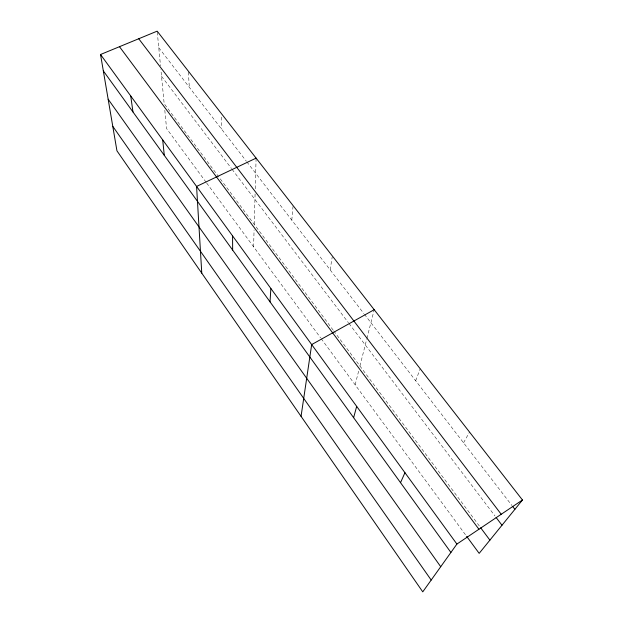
<?xml version="1.0" encoding="UTF-8"?>
<svg xmlns="http://www.w3.org/2000/svg" width="623" height="623" viewBox="0 0 623 623"><rect width="100%" height="100%" fill="white"/><g stroke="black" fill="none" stroke-linecap="round" stroke-linejoin="round"><path stroke-width="0.47" stroke-dasharray="3.12 2.34" d="M253.6 246.809L254.075 229.98M254.231 224.373L255.126 192.678M255.235 188.808L256.108 158.125M291.805 220.153L293.005 206.501M330.151 269.86L332.223 256.941M355.149 384.812L358.731 370.693M359.923 365.989L366.674 339.379M366.908 338.453L374.205 309.701M415.681 380.731L420.221 368.769M463.559 442.805L469.524 432.043M158.764 47.683L246.264 161.108M246.856 161.871L363.816 313.509M364.408 314.272L511.935 505.518M161.528 76.294L231.499 168.553M232.083 169.324L348.413 322.722M348.997 323.485L494.966 515.969M333.18 330.151L164.176 103.714L160.882 69.612M333.757 330.93L479.531 526.248M206.096 182.251L166.575 128.54L164.729 109.446M206.665 183.022L320.619 337.884M321.195 338.663L466.074 535.562M157.261 32.069L160.516 65.804M188.372 72.073L189.314 87.275M221.313 117.077L221.562 129.086"/><path stroke-width="0.93" d="M270.039 301.875L270.857 288.488M301.057 416.343L311.679 344.574L374.205 309.701M353.623 417.683L356.675 406.375M400.534 482.677L404.95 472.701M522.463 499.996L456.9 544.066L422.76 591.85L116.945 150.836L100.537 54.505L157.167 31.15L522.463 499.996L479.173 553.364L466.643 536.333M256.108 158.125L196.572 186.441L201.774 273.17M512.527 506.281L514.886 509.341M138.734 38.751L501.219 514.271M496.134 517.511L501.99 525.236M480.683 527.79L489.904 540.141M119.484 46.694L478.931 529.254M100.537 54.505L456.9 544.066M103.325 70.89L450.904 552.461M108.153 99.213L440.718 566.712M112.771 126.329L431.194 580.044M130.729 95.981L132.964 111.953M162.689 139.887L164.293 155.361M232.566 235.876L232.652 250.072"/></g></svg>
